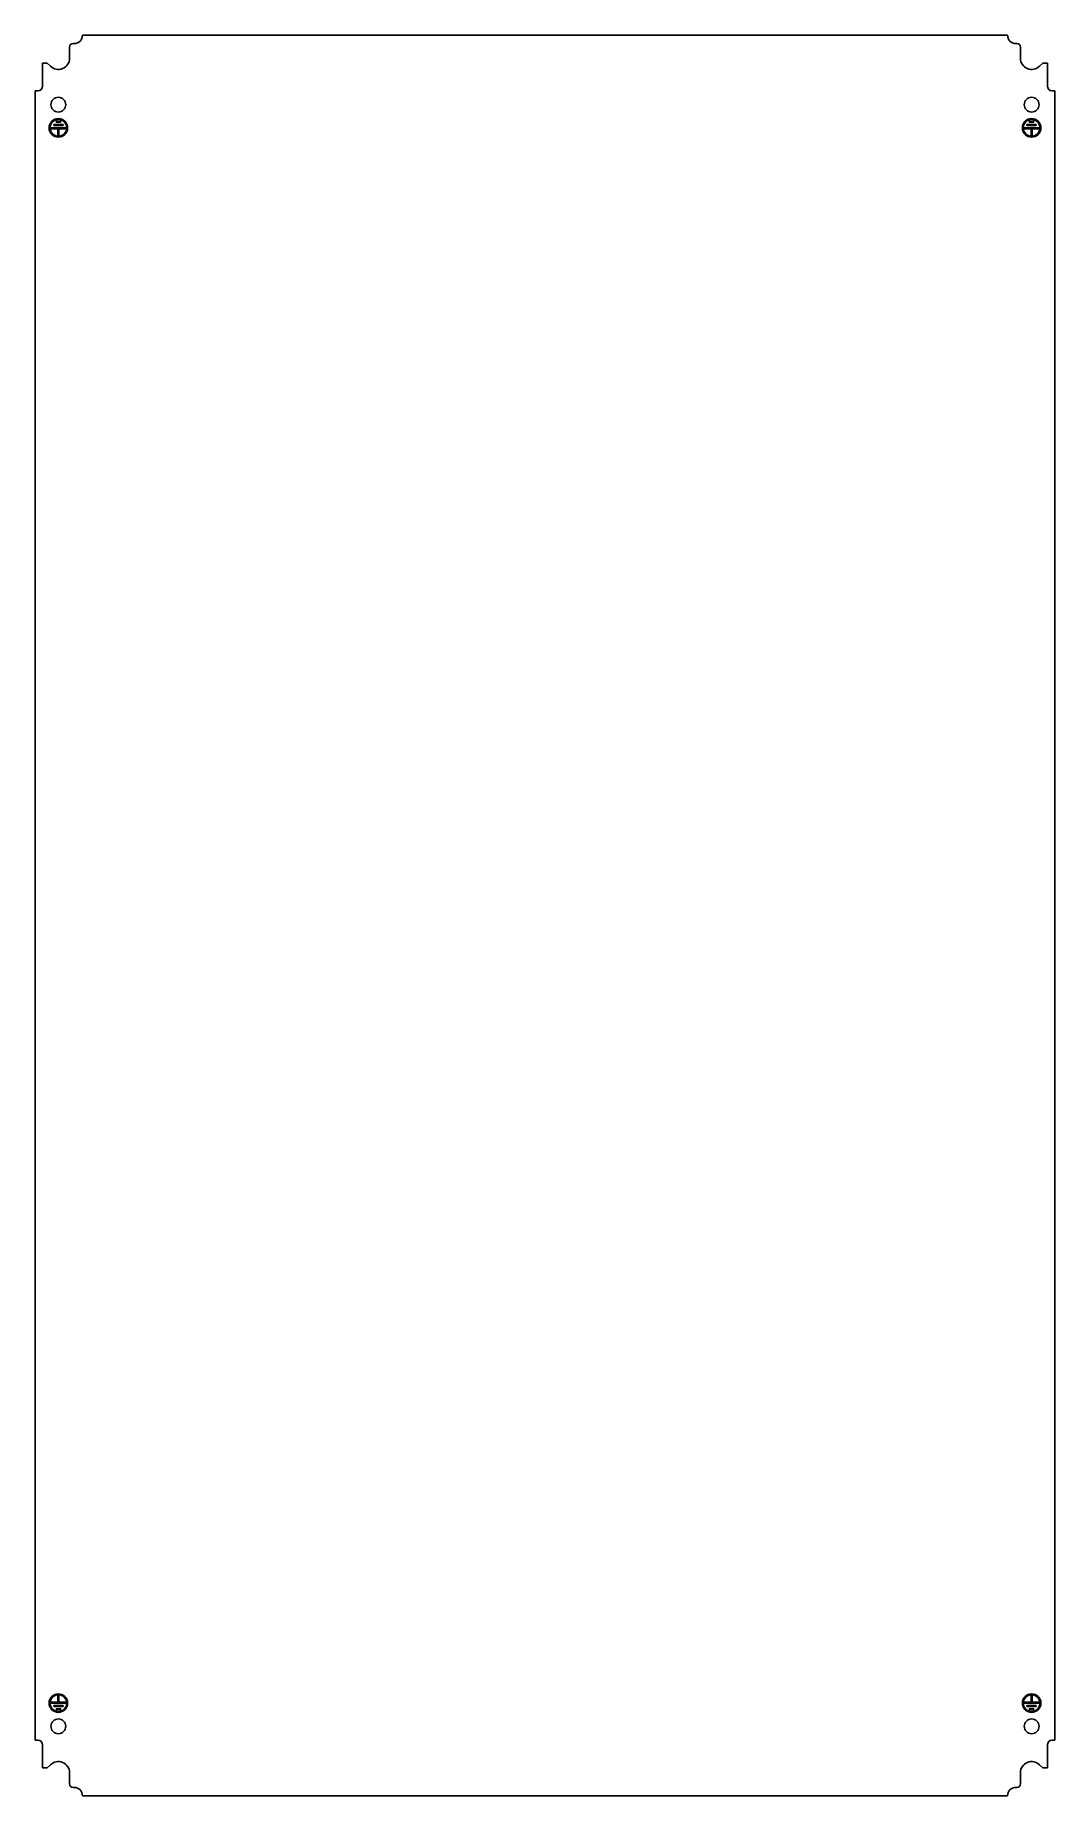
# Model space of a CAD drawing. Header units: millimetres. Extents: x 118 to 668, y 82 to 1032.
import ezdxf

# ---------------------------------------------------------------- set-up
doc = ezdxf.new("R2010")
doc.units = ezdxf.units.MM
doc.header["$LTSCALE"] = 72.276402
doc.layers.get('0').update_dxf_attribs({"linetype": 'CONTINUOUS'})

msp = doc.modelspace()

# ---------------------------------------------------------------- linework, layer by layer
at = {"color": 7, "linetype": 'Continuous'}
for p, q in [((138.85, 1027.61), (139.35, 1027.61)), ((143.85, 1032.11), (642.85, 1032.11)), ((647.35, 1027.61), (647.85, 1027.61)), ((122.35, 1004.61), (122.35, 1017.11)), ((122.35, 1017.11), (124.87, 1017.11)), ((126.61, 1015.36), (124.87, 1017.11)), ((136.85, 1019.61), (136.85, 1025.61)), ((649.85, 1025.61), (649.85, 1019.61)), ((661.84, 1017.11), (660.09, 1015.36)), ((661.84, 1017.11), (664.35, 1017.11)), ((664.35, 1017.11), (664.35, 1004.61)), ((118.35, 112.11), (118.35, 1002.11)), ((119.85, 1002.11), (118.35, 1002.11)), ((666.85, 1002.11), (668.35, 1002.11)), ((668.35, 1002.11), (668.35, 112.11)), ((126.85, 981.61), (126.85, 982.11)), ((126.85, 982.11), (134.85, 982.11)), ((130.6, 981.61), (126.85, 981.61)), ((128.35, 983.36), (128.35, 983.86)), ((128.35, 983.86), (133.35, 983.86)), ((133.35, 983.36), (128.35, 983.36)), ((129.6, 985.11), (129.6, 985.61)), ((129.6, 985.61), (132.1, 985.61)), ((132.1, 985.11), (129.6, 985.11)), ((130.6, 978.11), (130.6, 981.61)), ((131.1, 981.61), (131.1, 978.11)), ((134.85, 981.61), (131.1, 981.61)), ((132.1, 985.61), (132.1, 985.11)), ((133.35, 983.86), (133.35, 983.36)), ((134.85, 982.11), (134.85, 981.61)), ((651.85, 981.61), (651.85, 982.11)), ((651.85, 982.11), (659.85, 982.11)), ((655.6, 981.61), (651.85, 981.61)), ((653.35, 983.36), (653.35, 983.86)), ((653.35, 983.86), (658.35, 983.86)), ((658.35, 983.36), (653.35, 983.36)), ((654.6, 985.11), (654.6, 985.61)), ((654.6, 985.61), (657.1, 985.61)), ((657.1, 985.11), (654.6, 985.11)), ((655.6, 978.11), (655.6, 981.61)), ((656.1, 981.61), (656.1, 978.11)), ((659.85, 981.61), (656.1, 981.61)), ((657.1, 985.61), (657.1, 985.11)), ((658.35, 983.86), (658.35, 983.36)), ((659.85, 982.11), (659.85, 981.61)), ((131.1, 978.11), (130.6, 978.11)), ((656.1, 978.11), (655.6, 978.11)), ((130.6, 136.11), (131.1, 136.11)), ((130.6, 132.61), (130.6, 136.11)), ((131.1, 136.11), (131.1, 132.61)), ((655.6, 136.11), (656.1, 136.11)), ((655.6, 132.61), (655.6, 136.11)), ((656.1, 136.11), (656.1, 132.61)), ((126.85, 132.61), (130.6, 132.61)), ((126.85, 132.11), (126.85, 132.61)), ((134.85, 132.11), (126.85, 132.11)), ((128.35, 130.86), (133.35, 130.86)), ((128.35, 130.36), (128.35, 130.86)), ((133.35, 130.36), (128.35, 130.36)), ((129.6, 129.11), (132.1, 129.11)), ((129.6, 128.61), (129.6, 129.11)), ((132.1, 128.61), (129.6, 128.61)), ((131.1, 132.61), (134.85, 132.61)), ((132.1, 129.11), (132.1, 128.61)), ((133.35, 130.86), (133.35, 130.36)), ((134.85, 132.61), (134.85, 132.11)), ((651.85, 132.61), (655.6, 132.61)), ((651.85, 132.11), (651.85, 132.61)), ((659.85, 132.11), (651.85, 132.11)), ((653.35, 130.86), (658.35, 130.86)), ((653.35, 130.36), (653.35, 130.86)), ((658.35, 130.36), (653.35, 130.36)), ((654.6, 129.11), (657.1, 129.11)), ((654.6, 128.61), (654.6, 129.11)), ((657.1, 128.61), (654.6, 128.61)), ((656.1, 132.61), (659.85, 132.61)), ((657.1, 129.11), (657.1, 128.61)), ((658.35, 130.86), (658.35, 130.36)), ((659.85, 132.61), (659.85, 132.11)), ((119.85, 112.11), (118.35, 112.11)), ((122.35, 97.11), (122.35, 109.61)), ((664.35, 109.61), (664.35, 97.11)), ((666.85, 112.11), (668.35, 112.11)), ((124.87, 97.11), (122.35, 97.11)), ((124.87, 97.11), (126.61, 98.85)), ((660.09, 98.85), (661.84, 97.11)), ((664.35, 97.11), (661.84, 97.11)), ((136.85, 88.61), (136.85, 94.61)), ((139.35, 86.61), (138.85, 86.61)), ((647.85, 86.61), (647.35, 86.61)), ((649.85, 94.61), (649.85, 88.61)), ((642.85, 82.11), (143.85, 82.11))]:
    msp.add_line(p, q, dxfattribs=at)
for centre, radius in [((130.85, 994.61), 4), ((655.85, 994.61), 4), ((130.85, 982.11), 5), ((130.85, 982.11), 4.5), ((655.85, 982.11), 5), ((655.85, 982.11), 4.5), ((130.85, 132.11), 5), ((130.85, 132.11), 4.5), ((655.85, 132.11), 5), ((655.85, 132.11), 4.5), ((130.85, 119.61), 4), ((655.85, 119.61), 4)]:
    msp.add_circle(centre, radius, dxfattribs=at)
for centre, radius, start, end in [((138.85, 1025.61), 2, 90, 180), ((139.35, 1032.11), 4.5, 270, 360), ((647.35, 1032.11), 4.5, 180, 270), ((647.85, 1025.61), 2, 0, 90), ((130.85, 1019.61), 6, 225, 360), ((655.85, 1019.61), 6, 180, 315), ((119.85, 1004.61), 2.5, 270, 360), ((666.85, 1004.61), 2.5, 180, 270), ((119.85, 109.61), 2.5, 0, 90), ((666.85, 109.61), 2.5, 90, 180), ((130.85, 94.61), 6, 0, 135), ((655.85, 94.61), 6, 45, 180), ((138.85, 88.61), 2, 180, 270), ((139.35, 82.11), 4.5, 0, 90), ((647.35, 82.11), 4.5, 90, 180), ((647.85, 88.61), 2, 270, 360)]:
    msp.add_arc(centre, radius, start, end, dxfattribs=at)

doc.saveas('drawing.dxf')
